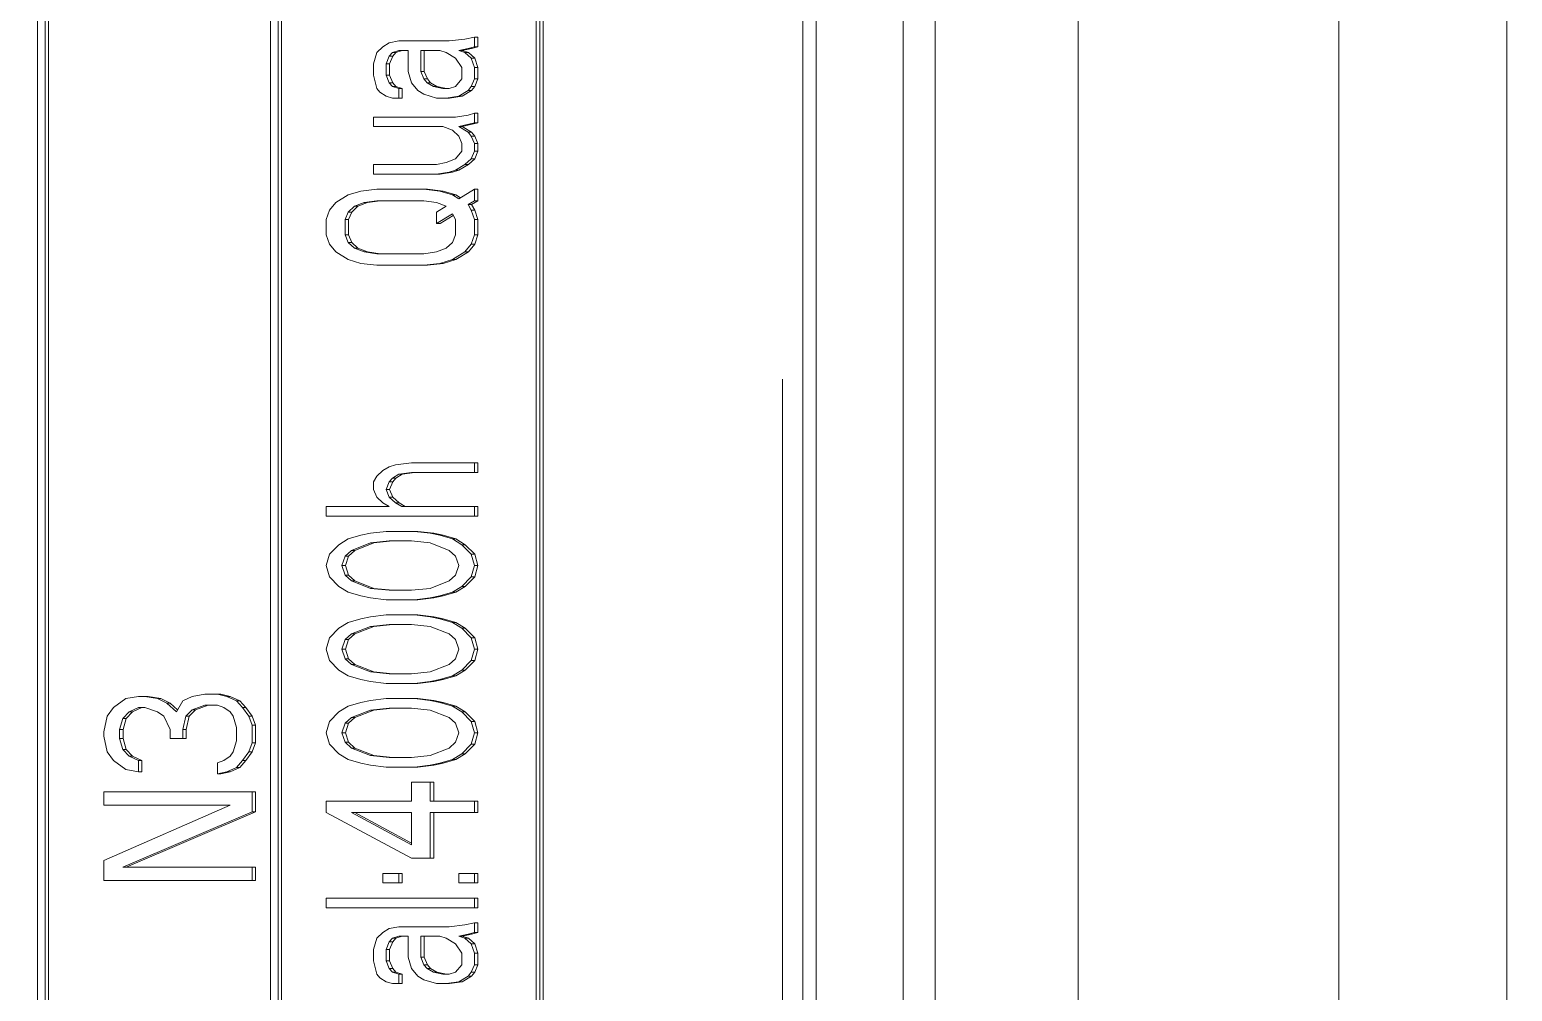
# Model space of a CAD drawing. Header units: millimetres. Extents: x 174875 to 182855, y -330615 to -324972.
# Drawn here: x 177800.94 to 177820.44, y -325752.07 to -325739.42 of the extents above; entities that cross this region are included whole.
import ezdxf

# ---------------------------------------------------------------- set-up
doc = ezdxf.new("R2010")
doc.units = ezdxf.units.MM
doc.header["$LTSCALE"] = 20
doc.linetypes.add('CENTER', pattern=[2, 1.25, -0.25, 0.25, -0.25])
doc.layers.get('0').update_dxf_attribs({"lineweight": 15})
doc.layers.add('PDF_几何图形', color=7, linetype='Continuous')
doc.layers.add('实线', color=7, linetype='Continuous')
doc.layers.add('中心线', color=1, linetype='CENTER', lineweight=9)

# ---------------------------------------------------------------- blocks, each defined once
blk = doc.blocks.new('Z$W@#0D7750773333335')
at = {"layer": 'PDF_几何图形', "lineweight": 18}
for points in [[(129.403, 13.16), (79.423, 13.16), (79.423, 13.205), (129.403, 13.205), (129.403, 9.794), (85.42, 9.794), (85.42, 9.697)], [(129.403, 9.652), (85.42, 9.652), (85.42, 9.697), (129.403, 9.697), (129.403, 6.731), (85.42, 6.731), (85.42, 6.634)], [(102.563, 6.975), (102.563, 8.924), (102.388, 8.924), (102.388, 7.265), (101.659, 8.924), (101.396, 8.924), (101.396, 6.975)], [(103.787, 8.174), (103.816, 8.34), (103.816, 8.385), (103.816, 8.468), (103.787, 8.634), (103.67, 8.799), (103.554, 8.882), (103.35, 8.924), (103.291, 8.924), (103.087, 8.882), (102.971, 8.799), (102.854, 8.634), (102.825, 8.468)], [(101.571, 6.975), (101.571, 8.675), (102.3, 6.975), (102.3, 6.93), (101.571, 8.631)], [(102.971, 8.468), (102.825, 8.468), (102.825, 8.423), (102.971, 8.423), (102.971, 8.468), (103.029, 8.592), (103.029, 8.548), (102.971, 8.423)], [(103.029, 8.548), (103.117, 8.631), (103.117, 8.675), (103.262, 8.717), (103.262, 8.672), (103.117, 8.631)], [(103.029, 8.592), (103.117, 8.675)], [(103.262, 8.672), (103.379, 8.672), (103.379, 8.717), (103.525, 8.675)], [(103.262, 8.717), (103.379, 8.717)], [(103.525, 8.631), (103.612, 8.548), (103.612, 8.592), (103.67, 8.468), (103.67, 8.385), (103.612, 8.219), (103.554, 8.136), (103.379, 8.053), (103.262, 8.053), (103.262, 7.887)], [(103.379, 8.672), (103.525, 8.631), (103.525, 8.675), (103.612, 8.592)], [(103.612, 8.548), (103.67, 8.423)], [(103.787, 8.219), (103.816, 8.385)], [(103.639, 7.955), (103.729, 8.05), (103.729, 8.094), (103.787, 8.219), (103.787, 8.174), (103.729, 8.05)], [(103.554, 6.972), (103.67, 7.055), (103.67, 7.099), (103.758, 7.182), (103.758, 7.138), (103.816, 7.262), (103.845, 7.386), (103.845, 7.431), (103.845, 7.597), (103.816, 7.763), (103.758, 7.887), (103.612, 7.97), (103.729, 8.094)], [(103.379, 7.887), (103.262, 7.887), (103.262, 7.843), (103.379, 7.843), (103.379, 7.887), (103.554, 7.846)], [(103.379, 7.843), (103.554, 7.801), (103.554, 7.846), (103.641, 7.763), (103.641, 7.718), (103.554, 7.801)], [(103.641, 7.763), (103.7, 7.597), (103.7, 7.431), (103.67, 7.348), (103.612, 7.265), (103.554, 7.224), (103.408, 7.182), (103.233, 7.182), (103.087, 7.224), (103.029, 7.265), (102.971, 7.348), (102.942, 7.431), (102.796, 7.431)], [(103.641, 7.718), (103.7, 7.552)], [(102.825, 7.307), (102.796, 7.431), (102.796, 7.386), (102.825, 7.262), (102.825, 7.307), (102.883, 7.182)], [(103.816, 7.307), (103.845, 7.431)], [(102.825, 7.262), (102.883, 7.138), (102.883, 7.182), (102.971, 7.099)], [(103.816, 7.262), (103.816, 7.307), (103.758, 7.182)], [(102.883, 7.138), (102.971, 7.055), (102.971, 7.099), (103.087, 7.016), (103.204, 6.975), (103.204, 6.93), (103.087, 6.972)], [(102.971, 7.055), (103.087, 6.972), (103.087, 7.016)], [(103.204, 6.975), (103.437, 6.975), (103.554, 7.016), (103.67, 7.099)], [(103.67, 7.055), (103.758, 7.138)], [(102.3, 6.975), (102.563, 6.975), (102.563, 6.93), (102.3, 6.93)], [(103.204, 6.93), (103.437, 6.93), (103.437, 6.975)], [(103.437, 6.93), (103.554, 6.972), (103.554, 7.016)], [(129.403, 6.589), (85.42, 6.589), (85.42, 6.634), (129.403, 6.634), (129.403, 3.24), (85.42, 3.24), (85.42, 3.191)], [(129.403, 3.147), (85.42, 3.147), (85.42, 3.191), (129.403, 3.191), (129.403, -0.219), (129.503, -0.219), (129.503, 3.191), (153.393, 3.191), (153.393, 3.24), (129.503, 3.24), (129.503, 6.634), (153.393, 6.634), (153.393, 6.589), (129.503, 6.589)], [(102.438, 4.587), (102.688, 4.587), (102.688, 4.632), (102.688, 4.881), (102.438, 4.881), (102.438, 6), (102.288, 6), (101.688, 4.881), (101.688, 4.632)], [(103.762, 4.587), (103.787, 4.795), (103.787, 4.839), (103.787, 5.212), (103.762, 5.42), (103.737, 5.544), (103.687, 5.71), (103.612, 5.834), (103.487, 5.959), (103.337, 6), (103.187, 5.959), (103.062, 5.834), (102.987, 5.71), (102.937, 5.544), (102.912, 5.42), (102.887, 5.212), (102.887, 4.839), (102.887, 4.795), (102.912, 4.587), (102.912, 4.632), (102.937, 4.507)], [(104.887, 4.839), (104.887, 5.212), (104.862, 5.42), (104.837, 5.544), (104.787, 5.71), (104.712, 5.834), (104.587, 5.959), (104.437, 6), (104.287, 5.959), (104.162, 5.834), (104.087, 5.71), (104.037, 5.544), (104.012, 5.42), (103.987, 5.212), (103.987, 4.839), (103.987, 4.795), (104.012, 4.587), (104.012, 4.632), (104.037, 4.507)], [(105.961, 4.587), (105.986, 4.795), (105.986, 4.839), (105.986, 5.212), (105.961, 5.42), (105.936, 5.544), (105.886, 5.71), (105.811, 5.834), (105.686, 5.959), (105.536, 6), (105.386, 5.959), (105.262, 5.834), (105.187, 5.71), (105.137, 5.544), (105.112, 5.42), (105.087, 5.212), (105.087, 4.839), (105.087, 4.795), (105.112, 4.587), (105.112, 4.632), (105.137, 4.507)], [(106.886, 4.051), (106.886, 4.007), (106.761, 4.007), (106.761, 4.051), (106.886, 4.051), (106.886, 4.881), (106.861, 5.088), (106.836, 5.171), (106.786, 5.254), (106.711, 5.337), (106.636, 5.378), (106.536, 5.378), (106.436, 5.337), (106.361, 5.254), (106.311, 5.171), (106.311, 6), (106.186, 6), (106.186, 4.051)], [(110.484, 4.715), (110.484, 5.337), (110.459, 5.544), (110.409, 5.71), (110.31, 5.876), (110.21, 5.959), (110.085, 6), (109.885, 6), (109.76, 5.959), (109.66, 5.876), (109.56, 5.71), (109.51, 5.544), (109.485, 5.337), (109.485, 4.715)], [(103.637, 5.42), (103.537, 5.669), (103.537, 5.624), (103.637, 5.375), (103.637, 5.42), (103.662, 5.171), (103.662, 4.881), (103.637, 4.632), (103.537, 4.383), (103.462, 4.3), (103.337, 4.259), (103.212, 4.3), (103.137, 4.383), (103.037, 4.632), (103.012, 4.881), (103.012, 5.171), (103.037, 5.42), (103.037, 5.375), (103.012, 5.126)], [(103.037, 5.375), (103.137, 5.624), (103.137, 5.669), (103.212, 5.751)], [(103.037, 5.42), (103.137, 5.669)], [(103.137, 5.624), (103.212, 5.707), (103.212, 5.751), (103.337, 5.793)], [(103.212, 5.707), (103.337, 5.748)], [(103.462, 5.751), (103.337, 5.793), (103.337, 5.748), (103.462, 5.707), (103.462, 5.751), (103.537, 5.669)], [(103.462, 5.707), (103.537, 5.624)], [(104.737, 5.42), (104.637, 5.669), (104.637, 5.624), (104.737, 5.375), (104.737, 5.42), (104.762, 5.171), (104.762, 4.881), (104.737, 4.632), (104.637, 4.383), (104.562, 4.3), (104.437, 4.259), (104.312, 4.3), (104.237, 4.383), (104.137, 4.632), (104.112, 4.881), (104.112, 5.171), (104.137, 5.42), (104.137, 5.375), (104.112, 5.126)], [(104.137, 5.375), (104.237, 5.624), (104.237, 5.669), (104.312, 5.751)], [(104.137, 5.42), (104.237, 5.669)], [(104.237, 5.624), (104.312, 5.707), (104.312, 5.751), (104.437, 5.793)], [(104.312, 5.707), (104.437, 5.748)], [(104.562, 5.751), (104.437, 5.793), (104.437, 5.748), (104.562, 5.707), (104.562, 5.751), (104.637, 5.669)], [(104.562, 5.707), (104.637, 5.624)], [(105.836, 5.375), (105.836, 5.42), (105.861, 5.171), (105.861, 4.881), (105.836, 4.632), (105.736, 4.383), (105.661, 4.3), (105.536, 4.259), (105.411, 4.3), (105.336, 4.383), (105.236, 4.632), (105.212, 4.881), (105.212, 5.171), (105.236, 5.42), (105.236, 5.375), (105.336, 5.624), (105.411, 5.707), (105.536, 5.748), (105.661, 5.707), (105.736, 5.624), (105.836, 5.375), (105.861, 5.126)], [(105.236, 5.42), (105.336, 5.669)], [(105.336, 5.624), (105.336, 5.669), (105.411, 5.751), (105.411, 5.707)], [(105.411, 5.751), (105.536, 5.793)], [(105.536, 5.748), (105.536, 5.793), (105.661, 5.751)], [(105.661, 5.707), (105.661, 5.751), (105.736, 5.669)], [(105.736, 5.624), (105.736, 5.669), (105.836, 5.42)], [(109.635, 5.292), (109.66, 5.458), (109.71, 5.583), (109.785, 5.665), (109.885, 5.707), (110.085, 5.707), (110.185, 5.665), (110.26, 5.583), (110.31, 5.458), (110.334, 5.292)], [(109.71, 5.627), (109.785, 5.71)], [(109.785, 5.665), (109.785, 5.71), (109.885, 5.751), (109.885, 5.707)], [(109.885, 5.751), (110.085, 5.751)], [(110.085, 5.707), (110.085, 5.751), (110.185, 5.71)], [(110.185, 5.665), (110.185, 5.71), (110.26, 5.627)], [(101.887, 4.881), (102.288, 5.624)], [(109.66, 5.503), (109.635, 5.337), (109.635, 4.715), (109.66, 4.549), (109.71, 4.424), (109.785, 4.341), (109.885, 4.3), (110.085, 4.3), (110.16, 4.341), (110.035, 4.549), (110.035, 4.504), (110.139, 4.33)], [(109.66, 5.458), (109.66, 5.503), (109.71, 5.627), (109.71, 5.583)], [(110.31, 5.458), (110.31, 5.503), (110.334, 5.337), (110.334, 4.715), (110.31, 4.549), (110.26, 4.424), (110.185, 4.549), (110.035, 4.549)], [(110.26, 5.583), (110.26, 5.627), (110.31, 5.503)], [(100.838, 4.051), (100.813, 4.176), (100.788, 4.383), (100.788, 5.046), (100.763, 5.171), (100.713, 5.254), (100.638, 5.337), (100.488, 5.378), (100.338, 5.378), (100.164, 5.337), (100.114, 5.295), (100.064, 5.212), (100.039, 5.129), (100.039, 5.046), (100.164, 5.046), (100.189, 5.129), (100.238, 5.171)], [(103.637, 5.375), (103.662, 5.126)], [(104.737, 5.375), (104.762, 5.126)], [(105.212, 5.126), (105.236, 5.375)], [(111.359, 4.051), (111.484, 4.051), (111.459, 4.134), (111.434, 4.3), (111.434, 5.378), (111.309, 5.378), (111.309, 4.466), (111.259, 4.341), (111.184, 4.259), (111.084, 4.217), (110.984, 4.217), (110.884, 4.3), (110.834, 4.424), (110.809, 4.549), (110.809, 5.378), (110.684, 5.378), (110.684, 4.549)], [(112.359, 4.051), (112.484, 4.051), (112.459, 4.176), (112.434, 4.383), (112.434, 5.046), (112.409, 5.171), (112.359, 5.254), (112.284, 5.337), (112.134, 5.378), (111.984, 5.378), (111.809, 5.337), (111.759, 5.295), (111.709, 5.212), (111.684, 5.129), (111.684, 5.046)], [(100.488, 5.168), (100.588, 5.126), (100.588, 5.171), (100.638, 5.129), (100.663, 5.046), (100.663, 4.922), (100.388, 4.922), (100.238, 4.881), (100.139, 4.798), (100.089, 4.715), (100.039, 4.549), (100.039, 4.424), (100.064, 4.259), (100.139, 4.134), (100.189, 4.093), (100.189, 4.048), (100.139, 4.09)], [(100.164, 5.002), (100.189, 5.085), (100.189, 5.129)], [(100.189, 5.085), (100.238, 5.126), (100.238, 5.171), (100.338, 5.212), (100.338, 5.168), (100.238, 5.126)], [(100.338, 5.168), (100.488, 5.168), (100.488, 5.212), (100.588, 5.171)], [(100.338, 5.212), (100.488, 5.212)], [(100.588, 5.126), (100.638, 5.085), (100.638, 5.129)], [(100.638, 5.085), (100.663, 5.002)], [(101.488, 5.046), (101.488, 5.254), (101.363, 5.254), (101.363, 5.046)], [(106.311, 4.051), (106.311, 4.007), (106.186, 4.007), (106.186, 4.051), (106.311, 4.051), (106.311, 5.005), (106.361, 5.088), (106.361, 5.043), (106.311, 4.961)], [(106.361, 5.088), (106.436, 5.171), (106.536, 5.212)], [(106.361, 5.043), (106.436, 5.126), (106.436, 5.171)], [(106.436, 5.126), (106.536, 5.168), (106.536, 5.212), (106.636, 5.171)], [(106.536, 5.168), (106.636, 5.126), (106.636, 5.171), (106.686, 5.129), (106.686, 5.085), (106.636, 5.126)], [(106.686, 5.129), (106.736, 5.046), (106.761, 4.881), (106.761, 4.051)], [(106.686, 5.085), (106.736, 5.002), (106.736, 5.046)], [(111.809, 5.046), (111.684, 5.046), (111.684, 5.002), (111.809, 5.002), (111.809, 5.046), (111.834, 5.129), (111.834, 5.085), (111.809, 5.002)], [(112.284, 5.129), (112.309, 5.046), (112.309, 4.922), (112.034, 4.922), (111.884, 4.881), (111.784, 4.798), (111.734, 4.715), (111.684, 4.549), (111.684, 4.424)], [(111.834, 5.085), (111.884, 5.126), (111.884, 5.171), (111.984, 5.212), (111.984, 5.168), (111.884, 5.126)], [(111.834, 5.129), (111.884, 5.171)], [(111.984, 5.168), (112.134, 5.168), (112.134, 5.212), (112.234, 5.171)], [(111.984, 5.212), (112.134, 5.212)], [(112.134, 5.168), (112.234, 5.126), (112.234, 5.171), (112.284, 5.129), (112.284, 5.085), (112.234, 5.126)], [(112.284, 5.085), (112.309, 5.002)], [(100.164, 5.046), (100.164, 5.002), (100.039, 5.002), (100.039, 5.046)], [(106.736, 5.002), (106.761, 4.836)], [(100.238, 4.629), (100.288, 4.67), (100.288, 4.715)], [(100.288, 4.67), (100.388, 4.712), (100.388, 4.756)], [(100.388, 4.712), (100.663, 4.712)], [(102.887, 4.839), (102.912, 4.632)], [(103.762, 4.632), (103.787, 4.839)], [(103.987, 4.839), (104.012, 4.632)], [(104.837, 4.463), (104.862, 4.587), (104.862, 4.632), (104.887, 4.839), (104.887, 4.795), (104.862, 4.587)], [(105.087, 4.839), (105.112, 4.632)], [(105.961, 4.632), (105.986, 4.839)], [(109.51, 4.507), (109.485, 4.715), (109.485, 4.67), (109.51, 4.463), (109.51, 4.507), (109.56, 4.341)], [(110.409, 4.297), (110.459, 4.463), (110.459, 4.507), (110.484, 4.715), (110.484, 4.67), (110.459, 4.463)], [(112.034, 4.756), (112.309, 4.756), (112.309, 4.507), (112.284, 4.424), (112.209, 4.3), (112.084, 4.217), (111.934, 4.217), (111.834, 4.3), (111.809, 4.383), (111.809, 4.466), (111.834, 4.59)], [(111.834, 4.546), (111.884, 4.629), (111.884, 4.673), (111.934, 4.715)], [(111.884, 4.629), (111.934, 4.67), (111.934, 4.715), (112.034, 4.756), (112.034, 4.712), (111.934, 4.67)], [(112.034, 4.712), (112.309, 4.712)], [(100.164, 4.421), (100.189, 4.546), (100.189, 4.59)], [(100.189, 4.546), (100.238, 4.629), (100.238, 4.673)], [(102.288, 4.587), (101.688, 4.587), (101.688, 4.632), (102.288, 4.632), (102.288, 4.051), (102.438, 4.051), (102.438, 4.007), (102.288, 4.007), (102.288, 4.051)], [(102.438, 4.051), (102.438, 4.632), (102.688, 4.632)], [(102.912, 4.587), (102.937, 4.463), (102.937, 4.507), (102.987, 4.341)], [(103.687, 4.297), (103.737, 4.463), (103.737, 4.507), (103.762, 4.632), (103.762, 4.587), (103.737, 4.463)], [(103.687, 4.341), (103.737, 4.507)], [(104.012, 4.587), (104.037, 4.463), (104.037, 4.507), (104.087, 4.341)], [(104.712, 4.173), (104.787, 4.297), (104.787, 4.341), (104.837, 4.507), (104.837, 4.463), (104.787, 4.297)], [(104.837, 4.507), (104.862, 4.632)], [(105.112, 4.587), (105.137, 4.463), (105.137, 4.507), (105.187, 4.341)], [(105.886, 4.297), (105.936, 4.463), (105.936, 4.507), (105.961, 4.632), (105.961, 4.587), (105.936, 4.463)], [(105.886, 4.341), (105.936, 4.507)], [(110.409, 4.341), (110.459, 4.507)], [(110.709, 4.383), (110.684, 4.549), (110.684, 4.504), (110.709, 4.338), (110.709, 4.383), (110.734, 4.3)], [(111.809, 4.421), (111.834, 4.546), (111.834, 4.59), (111.884, 4.673)], [(100.064, 4.214), (100.039, 4.38), (100.039, 4.424)], [(102.937, 4.463), (102.987, 4.297), (102.987, 4.341), (103.062, 4.217)], [(102.987, 4.297), (103.062, 4.173), (103.062, 4.217), (103.187, 4.093)], [(103.487, 4.048), (103.612, 4.173), (103.612, 4.217), (103.687, 4.341), (103.687, 4.297), (103.612, 4.173)], [(104.037, 4.463), (104.087, 4.297), (104.087, 4.341), (104.162, 4.217)], [(104.087, 4.297), (104.162, 4.173), (104.162, 4.217), (104.287, 4.093)], [(104.712, 4.217), (104.787, 4.341)], [(105.137, 4.463), (105.187, 4.297), (105.187, 4.341), (105.262, 4.217)], [(105.187, 4.297), (105.262, 4.173), (105.262, 4.217), (105.386, 4.093)], [(105.686, 4.048), (105.811, 4.173), (105.811, 4.217), (105.886, 4.341), (105.886, 4.297), (105.811, 4.173)], [(109.51, 4.463), (109.56, 4.297), (109.56, 4.341), (109.66, 4.176)], [(109.56, 4.297), (109.66, 4.131), (109.66, 4.176), (109.76, 4.093)], [(110.373, 4.236), (110.409, 4.297), (110.409, 4.341), (110.359, 4.259), (110.484, 4.051)], [(110.709, 4.338), (110.734, 4.256), (110.734, 4.3), (110.809, 4.176)], [(111.709, 4.259), (111.684, 4.424), (111.684, 4.38), (111.709, 4.214), (111.709, 4.259), (111.784, 4.134)], [(100.064, 4.259), (100.064, 4.214), (100.139, 4.09), (100.139, 4.134)], [(100.189, 4.093), (100.288, 4.051), (100.438, 4.051), (100.563, 4.093), (100.638, 4.176), (100.663, 4.259), (100.688, 4.134), (100.688, 4.09), (100.663, 4.214)], [(100.563, 4.048), (100.638, 4.131), (100.638, 4.176)], [(100.638, 4.131), (100.663, 4.214), (100.663, 4.259)], [(100.688, 4.134), (100.713, 4.051), (100.838, 4.051), (100.838, 4.007), (100.713, 4.007)], [(103.062, 4.173), (103.187, 4.048), (103.187, 4.093), (103.337, 4.051)], [(103.487, 4.093), (103.612, 4.217)], [(104.162, 4.173), (104.287, 4.048), (104.287, 4.093), (104.437, 4.051), (104.437, 4.007), (104.287, 4.048)], [(104.437, 4.007), (104.587, 4.048), (104.587, 4.093), (104.712, 4.217), (104.712, 4.173), (104.587, 4.048)], [(105.262, 4.173), (105.386, 4.048), (105.386, 4.093), (105.536, 4.051), (105.536, 4.007), (105.386, 4.048)], [(105.686, 4.093), (105.811, 4.217)], [(109.66, 4.131), (109.76, 4.048), (109.76, 4.093), (109.885, 4.051), (109.885, 4.007), (109.76, 4.048)], [(110.085, 4.007), (110.21, 4.048), (110.21, 4.093), (110.285, 4.134)], [(110.21, 4.048), (110.285, 4.09), (110.285, 4.134), (110.334, 4.051), (110.334, 4.007), (110.285, 4.09)], [(110.734, 4.256), (110.809, 4.131), (110.809, 4.176), (110.884, 4.093), (110.984, 4.051)], [(110.809, 4.131), (110.884, 4.048), (110.884, 4.093)], [(111.084, 4.007), (111.184, 4.048), (111.184, 4.093), (111.234, 4.134), (111.234, 4.09), (111.184, 4.048)], [(111.234, 4.134), (111.309, 4.259), (111.359, 4.051), (111.359, 4.007), (111.309, 4.214)], [(111.234, 4.09), (111.309, 4.214), (111.309, 4.259)], [(111.709, 4.214), (111.784, 4.09), (111.784, 4.134), (111.834, 4.093), (111.834, 4.048), (111.784, 4.09)], [(112.209, 4.048), (112.284, 4.131), (112.284, 4.176), (112.309, 4.259), (112.309, 4.214), (112.284, 4.131)], [(112.209, 4.093), (112.284, 4.176)], [(112.309, 4.259), (112.334, 4.134)], [(112.309, 4.214), (112.334, 4.09), (112.334, 4.134), (112.359, 4.051), (112.359, 4.007), (112.334, 4.09)], [(100.189, 4.048), (100.288, 4.007)], [(100.288, 4.051), (100.288, 4.007), (100.438, 4.007), (100.438, 4.051)], [(100.438, 4.007), (100.563, 4.048), (100.563, 4.093)], [(100.688, 4.09), (100.713, 4.007), (100.713, 4.051)], [(101.038, 4.051), (101.038, 4.007), (101.163, 4.007), (101.163, 4.051)], [(101.363, 4.051), (101.363, 4.007), (101.488, 4.007), (101.488, 4.051)], [(103.187, 4.048), (103.337, 4.007), (103.337, 4.051), (103.487, 4.093), (103.487, 4.048), (103.337, 4.007)], [(104.437, 4.051), (104.587, 4.093)], [(105.536, 4.051), (105.686, 4.093), (105.686, 4.048), (105.536, 4.007)], [(109.885, 4.051), (110.085, 4.051), (110.085, 4.007), (109.885, 4.007)], [(110.085, 4.051), (110.21, 4.093)], [(110.334, 4.007), (110.484, 4.007), (110.484, 4.051), (110.334, 4.051)], [(110.884, 4.048), (110.984, 4.007), (110.984, 4.051), (111.084, 4.051), (111.084, 4.007), (110.984, 4.007)], [(111.084, 4.051), (111.184, 4.093)], [(111.359, 4.007), (111.484, 4.007), (111.484, 4.051)], [(111.834, 4.093), (111.934, 4.051), (111.934, 4.007), (111.834, 4.048)], [(111.934, 4.051), (112.084, 4.051), (112.209, 4.093), (112.209, 4.048), (112.084, 4.007)], [(111.934, 4.007), (112.084, 4.007), (112.084, 4.051)], [(112.359, 4.007), (112.484, 4.007), (112.484, 4.051)], [(129.503, -0.219), (129.503, -0.264), (159.391, -0.264), (159.391, -0.442), (79.423, -0.442), (79.423, -0.264), (129.403, -0.264), (129.403, -0.219)]]:
    blk.add_lwpolyline(points, dxfattribs=at)
for points in [[(101.571, 6.93), (101.396, 6.93), (101.396, 6.975), (101.571, 6.975)], [(101.038, 4.051), (101.163, 4.051), (101.163, 6), (101.038, 6)], [(102.288, 4.881), (101.863, 4.881), (102.288, 5.669)], [(101.488, 5.002), (101.363, 5.002), (101.363, 5.046), (101.488, 5.046)], [(100.638, 4.424), (100.563, 4.3), (100.438, 4.217), (100.288, 4.217), (100.189, 4.3), (100.164, 4.383), (100.164, 4.466), (100.189, 4.59), (100.238, 4.673), (100.288, 4.715), (100.388, 4.756), (100.663, 4.756), (100.663, 4.507)], [(101.363, 4.051), (101.488, 4.051), (101.488, 4.259), (101.363, 4.259)]]:
    blk.add_lwpolyline(points, close=True, dxfattribs=at)
at = {"layer": 'PDF_几何图形', "lineweight": 13}
for points in [[(192.976, -2.006), (46.838, -2.006)], [(161.89, -1.584), (77.923, -1.584)], [(192.976, -9.523), (46.838, -9.523), (46.772, -9.523), (46.707, -9.523), (46.674, -9.524), (46.642, -9.524), (46.61, -9.524), (46.578, -9.525), (46.516, -9.526), (46.455, -9.528), (46.396, -9.529), (46.338, -9.531), (45.735, -9.552), (45.132, -9.574), (44.843, -9.583), (44.544, -9.591), (44.468, -9.593), (44.391, -9.595)]]:
    blk.add_lwpolyline(points, dxfattribs=at)
blk.add_lwpolyline([(192.976, -7.312), (192.976, -5.601), (192.976, -3.887), (46.838, -3.887), (46.838, -5.601), (46.838, -7.312)], close=True, dxfattribs=at)
blk = doc.blocks.new('英铄BN(A)S250系列-主视图')
at = {"layer": '中心线'}
blk.add_line((-1697.223, 23084.806), (-1307.89, 23084.806), dxfattribs=at)
at = {"layer": '实线'}
blk.add_blockref('Z$W@#0D7750773333335', (-1420.212, 23084.806), dxfattribs=at)

msp = doc.modelspace()

# ---------------------------------------------------------------- block references
at = {"rotation": 90}
msp.add_blockref('英铄BN(A)S250系列-主视图', (200895.648, -324431.792), dxfattribs=at)

doc.saveas('drawing.dxf')
